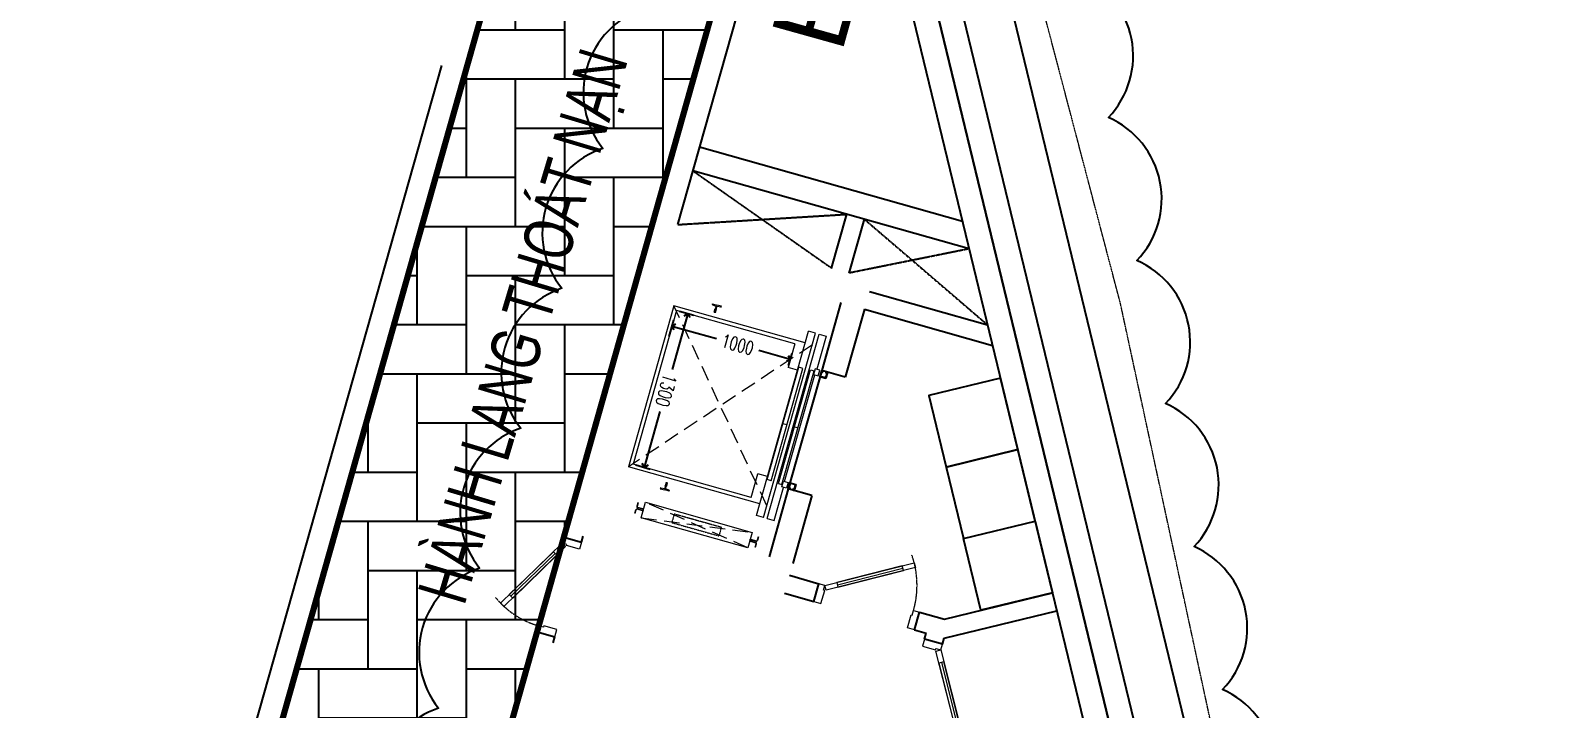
# Model space of a CAD drawing. Header units: millimetres. Extents: x -1307397 to 11565522512, y -626897 to 1138105.
# Drawn here: x -37945 to -25476, y 140480 to 145996 of the extents above; entities that cross this region are included whole.
import ezdxf
from ezdxf.enums import TextEntityAlignment as Align

# ---------------------------------------------------------------- set-up
doc = ezdxf.new("R2010")
doc.units = ezdxf.units.MM
doc.header["$MEASUREMENT"] = 0
for name, pattern in [('HIDDEN', [0.375, 0.25, -0.125]), ('Xref_NT1+NT2_MBDV Cot vach_220729$0$DASH', [0.35, 0.25, -0.1]), ('Xref_ST_MBDV Cot vach 30.7.2022$0$HIDDEN', [0.375, 0.25, -0.125]), ('Xref_ST_MBDV Cot vach 30.7.2022$0$ST_MBDV Cot vach 220803$0$HIDDEN', [0.375, 0.25, -0.125]), ('Xref_ST_MBDV Cot vach 30.7.2022$0$ST_MBDV Cot vach 220803$0$PHANTOMX2', [5, 2.5, -0.5, 0.5, -0.5, 0.5, -0.5])]:
    doc.linetypes.add(name, pattern=pattern)
for name, color, linetype in [('220403_HDN_Penthouse Plan$0$A-_FURN----_E-_N', 251, 'Continuous'), ('A-ANNO-ROOM', 50, 'Continuous'), ('A-CORE-OTLN', 160, 'Continuous'), ('KT-Net manh', 139, 'Continuous'), ('KT-Tuong', 1, 'Continuous'), ('Xref_NT1+NT2_MBDV Cot vach_220729$0$ccu12-Thay', 7, 'Continuous'), ('Xref_NT1+NT2_MBDV Cot vach_220729$0$KC-Betong', 6, 'Continuous'), ('Xref_NT1+NT2_MBDV Cot vach_220729$0$KT-Text', 7, 'Continuous'), ('Xref_ST_MBDV Cot vach 30.7.2022$0$KT-Khuat', 9, 'Xref_ST_MBDV Cot vach 30.7.2022$0$HIDDEN'), ('Xref_ST_MBDV Cot vach 30.7.2022$0$ST_MBDV Cot vach 220803$0$KT-Net manh', 139, 'Continuous')]:
    doc.layers.add(name, color=color, linetype=linetype)
for name, color, linetype, lineweight in [('CUA', 37, 'Continuous', 13), ('Xref_NT1+NT2_MBDV Cot vach_220729$0$Level 15', 7, 'Continuous', 0), ('Xref_ST_MBDV Cot vach 30.7.2022$0$ST_MBDV Cot vach 220803$0$KT-Noi that', 36, 'Continuous', 9)]:
    doc.layers.add(name, color=color, linetype=linetype, lineweight=lineweight)
doc.styles.add('220126_HDN_HBA typical plan$0$211210_HDN_HBA_TYPICAL PLAN CORE OPT 1$0$HBA-Text', font='GOTHIC.TTF')
doc.styles.add('Xref_NT1+NT2_MBDV Cot vach_220729$0$Arial', font='arial.ttf', dxfattribs={"width": 0.7})
doc.styles.add('Xref_ST_MBDV Cot vach 30.7.2022$0$ST_MBDV Cot vach 220803$0$DIM', font='vnsimli.shx', dxfattribs={"width": 0.7})
doc.dimstyles.new('Xref_ST_MBDV Cot vach 30.7.2022$0$ST_MBDV Cot vach 220803$0$CCU 1-100 A1', dxfattribs={"dimscale": 100, "dimtxt": 2.2, "dimasz": 1, "dimexe": 1, "dimexo": 0, "dimgap": 1, "dimtad": 1, "dimdec": 0, "dimdsep": 46, "dimtxsty": 'Xref_ST_MBDV Cot vach 30.7.2022$0$ST_MBDV Cot vach 220803$0$DIM', "dimblk1": 'Xref_ST_MBDV Cot vach 30.7.2022$0$ST_MBDV Cot vach 220803$0$_ARCHTICK', "dimblk2": 'Xref_ST_MBDV Cot vach 30.7.2022$0$ST_MBDV Cot vach 220803$0$_ARCHTICK', "dimsah": 1, "dimcen": 0, "dimdle": 1, "dimclrd": 256, "dimclre": 256, "dimclrt": 31, "dimadec": 0, "dimazin": 0, "dimtfac": 1, "dimtdec": 0, "dimtix": 1, "dimtmove": 2, "dimatfit": 3, "dimldrblk": 'Xref_ST_MBDV Cot vach 30.7.2022$0$ST_MBDV Cot vach 220803$0$_ARCHTICK', "dimfxl": 8, "dimtolj": 1, "dimarcsym": 0})

# ---------------------------------------------------------------- blocks, each defined once
blk = doc.blocks.new('Xref_NT1+NT2_MBDV Cot vach_220729$0$Luoi truc NT')
at = {"layer": 'Xref_NT1+NT2_MBDV Cot vach_220729$0$Level 15', "color": 152, "linetype": 'Xref_NT1+NT2_MBDV Cot vach_220729$0$DASH', "lineweight": 13, "ltscale": 10, "true_color": 0x2776bb, "elevation": 0, "flags": 128}
blk.add_lwpolyline([(1342918, 124396), (1338222, 142269), (1335872, 143081), (1326938, 136310), (1303434, 118378), (1279767, 101270, 0.684877), (1310199, -12526), (1330570, -14682), (1368999, -13468), (1371849, -9821)], format="xyb", close=True, dxfattribs=at)
blk = doc.blocks.new('*U128')
blk.add_line((-147, -33), (-623, -308))
for points in [[(-850, 150), (-790, 150), (-790, 40), (-800, 40), (-800, 0), (-850, 0)], [(0, 150), (-60, 150), (-60, 40), (-50, 40), (-50, 0), (0, 0)], [(-50, 0), (-700, -375), (-720, -340), (-70, 35)], [(-137, -50), (-157, -15), (-633, -290), (-613, -325)]]:
    blk.add_lwpolyline(points, close=True)
at = {"linetype": 'HIDDEN'}
blk.add_arc((-50, 0), 750, 180, 215.0495, dxfattribs=at)
blk = doc.blocks.new('*U129')
blk.add_line((-147, 33), (-580, 283))
for points in [[(-50, 0), (-656, 350), (-676, 315), (-70, -35)], [(-137, 50), (-157, 15), (-590, 265), (-570, 300)], [(-800, -150), (-740, -150), (-740, -40), (-750, -40), (-750, 0), (-800, 0)], [(0, -150), (-60, -150), (-60, -40), (-50, -40), (-50, 0), (0, 0)]]:
    blk.add_lwpolyline(points, close=True)
at = {"linetype": 'HIDDEN'}
blk.add_arc((-50, 0), 700, 144.9505, 180, dxfattribs=at)
blk = doc.blocks.new('*U127')
blk.add_line((-147, -33), (-580, -283))
for points in [[(-800, 150), (-740, 150), (-740, 40), (-750, 40), (-750, 0), (-800, 0)], [(0, 150), (-60, 150), (-60, 40), (-50, 40), (-50, 0), (0, 0)], [(-50, 0), (-656, -350), (-676, -315), (-70, 35)], [(-137, -50), (-157, -15), (-590, -265), (-570, -300)]]:
    blk.add_lwpolyline(points, close=True)
at = {"linetype": 'HIDDEN'}
blk.add_arc((-50, 0), 700, 180, 215.0495, dxfattribs=at)
blk = doc.blocks.new('Xref_ST_MBDV Cot vach 30.7.2022$0$ST_MBDV Cot vach 220803$0$_Open90')
at = {"color": 0, "linetype": 'ByBlock', "lineweight": -2}
for p, q in [((0, 0), (-1, 0)), ((-0.5, 0.5), (0, 0)), ((0, 0), (-0.5, -0.5))]:
    blk.add_line(p, q, dxfattribs=at)
blk = doc.blocks.new('*D44')
at = {"layer": 'Defpoints', "color": 5, "transparency": 16777216}
for p, q in [((608, 1180), (507, 1180)), ((557, 1130), (557, 913)), ((557, 230), (557, 557)), ((646, 180), (507, 180))]:
    blk.add_line(p, q, dxfattribs=at)
at = {"layer": 'Defpoints', "color": 0, "transparency": 16777216}
for p in [(557, 1180), (608, 1180, 0), (646, 180, 0)]:
    blk.add_point(p, dxfattribs=at)
at = {"layer": 'Defpoints', "color": 5, "transparency": 16777216, "xscale": 50, "yscale": 50, "zscale": 50}
for p, rotation in [((557, 1180), 90), ((557, 180), 270)]:
    blk.add_blockref('Xref_ST_MBDV Cot vach 30.7.2022$0$ST_MBDV Cot vach 220803$0$_Open90', p, dxfattribs=dict(at, rotation=rotation))
at = {"layer": 'Defpoints', "color": 5, "transparency": 16777216, "insert": (557, 735), "char_height": 110, "attachment_point": 5, "rotation": 90, "style": 'Xref_ST_MBDV Cot vach 30.7.2022$0$ST_MBDV Cot vach 220803$0$DIM'}
blk.add_mtext('\\A1;1000', dxfattribs=at)
blk = doc.blocks.new('Xref_ST_MBDV Cot vach 30.7.2022$0$ST_MBDV Cot vach 220803$0$_ARCHTICK')
at = {"color": 0, "linetype": 'ByBlock', "const_width": 0.15}
blk.add_lwpolyline([(-0.5, -0.5), (0.5, 0.5)], dxfattribs=at)
blk = doc.blocks.new('*D45')
at = {"layer": 'Defpoints', "color": 5, "transparency": 16777216}
for p, q in [((425, 205), (425, 326)), ((475, 276), (897, 276)), ((1675, 276), (1253, 276)), ((1725, 205), (1725, 326))]:
    blk.add_line(p, q, dxfattribs=at)
at = {"layer": 'Defpoints', "color": 0, "transparency": 16777216}
for p in [(1725, 276), (425, 205, 0), (1725, 205, 0)]:
    blk.add_point(p, dxfattribs=at)
at = {"layer": 'Defpoints', "color": 5, "transparency": 16777216, "xscale": 50, "yscale": 50, "zscale": 50, "rotation": 180}
blk.add_blockref('Xref_ST_MBDV Cot vach 30.7.2022$0$ST_MBDV Cot vach 220803$0$_Open90', (425, 276), dxfattribs=at)
at = {"layer": 'Defpoints', "color": 5, "transparency": 16777216, "xscale": 50, "yscale": 50, "zscale": 50}
blk.add_blockref('Xref_ST_MBDV Cot vach 30.7.2022$0$ST_MBDV Cot vach 220803$0$_Open90', (1725, 276), dxfattribs=at)
at = {"layer": 'Defpoints', "color": 5, "transparency": 16777216, "insert": (1075, 276), "char_height": 110, "attachment_point": 5, "style": 'Xref_ST_MBDV Cot vach 30.7.2022$0$ST_MBDV Cot vach 220803$0$DIM'}
blk.add_mtext('\\A1;1300', dxfattribs=at)
blk = doc.blocks.new('Xref_ST_MBDV Cot vach 30.7.2022$0$ST_MBDV Cot vach 220803$0$THANG MAY RAC 500KG')
at = {"layer": 'Xref_ST_MBDV Cot vach 30.7.2022$0$ST_MBDV Cot vach 220803$0$KT-Net manh'}
blk.add_line((575, 1450), (1575, 1450), dxfattribs=at)
at = {"layer": 'Xref_ST_MBDV Cot vach 30.7.2022$0$ST_MBDV Cot vach 220803$0$KT-Net manh', "linetype": 'Continuous', "ltscale": 2}
blk.add_line((575, 1450), (1575, 1450), dxfattribs=at)
at = {"layer": 'Xref_ST_MBDV Cot vach 30.7.2022$0$ST_MBDV Cot vach 220803$0$KT-Net manh', "ltscale": 2}
for points in [[(575, 1460), (575, 1450), (625, 1450), (625, 1500), (575, 1500), (575, 1490), (585, 1490), (585, 1491.6), (576.6, 1491.6), (576.6, 1498.4), (623.4, 1498.4), (623.4, 1451.6), (576.6, 1451.6), (576.6, 1458.4), (585, 1458.4), (585, 1460)], [(1575, 1460), (1575, 1450), (1525, 1450), (1525, 1500), (1575, 1500), (1575, 1490), (1565, 1490), (1565, 1491.6), (1573.4, 1491.6), (1573.4, 1498.4), (1526.6, 1498.4), (1526.6, 1451.6), (1573.4, 1451.6), (1573.4, 1458.4), (1565, 1458.4), (1565, 1460)]]:
    blk.add_lwpolyline(points, close=True, dxfattribs=at)
at = {"layer": 'Xref_ST_MBDV Cot vach 30.7.2022$0$ST_MBDV Cot vach 220803$0$KT-Noi that', "linetype": 'Continuous', "ltscale": 2}
for p, q in [((295, 1410, 0), (575, 1410, 0)), ((295, 1350, 0), (295, 1410, 0)), ((1555, 1391.3, 0), (595, 1391.3, 0)), ((595, 1361, 0), (595, 1391.3, 0)), ((1525, 1405, 0), (625, 1405, 0)), ((1075, 1361, 0), (1075, 1391.3, 0)), ((1555, 1361, 0), (1555, 1391.3, 0)), ((1855, 1410, 0), (1575, 1410, 0)), ((1855, 1350, 0), (1855, 1410, 0)), ((1855, 1350, 0), (295, 1350, 0)), ((1855, 1320, 0), (295, 1320, 0)), ((295, 1320, 0), (295, 1260, 0)), ((1855, 1260, 0), (295, 1260, 0)), ((394, 1260, 0), (394, 150, 0)), ((1555, 1361, 0), (595, 1361, 0)), ((1550, 1298, 0), (600, 1298, 0)), ((600, 1298, 0), (600, 1264, 0)), ((1550, 1264, 0), (600, 1264, 0)), ((625, 1260, 0), (625, 1180, 0)), ((1075, 1264, 0), (1075, 1298, 0)), ((1525, 1260, 0), (1525, 1180, 0)), ((1550, 1298, 0), (1550, 1264, 0)), ((1756, 1260, 0), (1756, 150, 0)), ((1855, 1320, 0), (1855, 1260, 0)), ((425, 1180, 0), (425, 180, 0)), ((425, 1180, 0), (625, 1180, 0)), ((1725, 1180, 0), (1525, 1180, 0)), ((1725, 1180, 0), (1725, 180, 0)), ((394, 150, 0), (1756, 150, 0)), ((425, 180, 0), (1725, 180, 0))]:
    blk.add_line(p, q, dxfattribs=at)
at = {"layer": 'Xref_ST_MBDV Cot vach 30.7.2022$0$ST_MBDV Cot vach 220803$0$KT-Noi that', "linetype": 'Xref_ST_MBDV Cot vach 30.7.2022$0$ST_MBDV Cot vach 220803$0$HIDDEN', "ltscale": 500}
for p, q in [((394, 1320, 0), (1756, 150, 0)), ((1756, 1320, 0), (394, 150, 0)), ((2126.2, 363.2), (1996.2, 1263.2)), ((2126.2, 1263.2), (1996.2, 363.2))]:
    blk.add_line(p, q, dxfattribs=at)
at = {"layer": 'Xref_ST_MBDV Cot vach 30.7.2022$0$ST_MBDV Cot vach 220803$0$KT-Noi that', "linetype": 'Continuous'}
for p, q in [((2017.7, 1323.2), (2046.8, 1323.2)), ((2017.7, 1320), (2046.8, 1320)), ((2053, 1269.4), (2053, 1313.8)), ((2056.2, 1269.4), (2056.2, 1313.8)), ((2063.2, 1266.4), (2059.2, 1266.4)), ((2063.2, 1263.2), (2059.2, 1263.2)), ((2066.2, 1269.4), (2066.2, 1313.8)), ((2069.4, 1269.4), (2069.4, 1313.8)), ((2104.7, 1323.2), (2075.6, 1323.2)), ((2104.7, 1320), (2075.6, 1320)), ((298, 522.5, 0), (293, 522.5, 0)), ((293, 522.5, 0), (293, 485, 0)), ((301, 519.5, 0), (304.1, 490.1, 0)), ((1849, 519.5, 0), (1845.9, 490.1, 0)), ((1852, 522.5, 0), (1857, 522.5, 0)), ((1857, 522.5, 0), (1857, 485, 0)), ((293, 447.5, 0), (293, 485, 0)), ((298, 447.5, 0), (293, 447.5, 0)), ((301, 450.5, 0), (304.1, 479.9, 0)), ((320.9, 487.1, 0), (307.1, 487.1, 0)), ((320.9, 482.9, 0), (307.1, 482.9, 0)), ((354, 490, 0), (325, 490, 0)), ((354, 480, 0), (325, 480, 0)), ((355, 489, 0), (355, 485, 0)), ((355, 481, 0), (355, 485, 0)), ((1795, 489, 0), (1795, 485, 0)), ((1795, 481, 0), (1795, 485, 0)), ((1796, 490, 0), (1825, 490, 0)), ((1796, 480, 0), (1825, 480, 0)), ((1829.1, 487.1, 0), (1842.9, 487.1, 0)), ((1829.1, 482.9, 0), (1842.9, 482.9, 0)), ((1849, 450.5, 0), (1845.9, 479.9, 0)), ((1852, 447.5, 0), (1857, 447.5, 0)), ((1857, 447.5, 0), (1857, 485, 0)), ((2017.7, 306.4), (2046.8, 306.4)), ((2017.7, 306.4), (2017.7, 303.2)), ((2017.7, 303.2), (2046.8, 303.2)), ((2053, 357), (2053, 312.6)), ((2056.2, 357), (2056.2, 312.6)), ((2063.2, 363.2), (2059.2, 363.2)), ((2063.2, 360), (2059.2, 360)), ((2066.2, 357), (2066.2, 312.6)), ((2069.4, 357), (2069.4, 312.6)), ((2104.7, 306.4), (2075.6, 306.4)), ((2104.7, 303.2), (2075.6, 303.2)), ((2104.7, 306.4), (2104.7, 303.2))]:
    blk.add_line(p, q, dxfattribs=at)
at = {"layer": 'Xref_ST_MBDV Cot vach 30.7.2022$0$ST_MBDV Cot vach 220803$0$KT-Noi that', "linetype": 'Continuous', "ltscale": 2, "elevation": 0}
for points in [[(575, 1435), (575, 1395), (625, 1395), (625, 1435)], [(1575, 1435), (1575, 1395), (1525, 1395), (1525, 1435)]]:
    blk.add_lwpolyline(points, close=True, dxfattribs=at)
at = {"layer": 'Xref_ST_MBDV Cot vach 30.7.2022$0$ST_MBDV Cot vach 220803$0$KT-Noi that', "linetype": 'Continuous', "ltscale": 2}
blk.add_lwpolyline([(2126.2, 363.2), (1996.2, 363.2), (1996.2, 1263.2), (2126.2, 1263.2)], close=True, dxfattribs=at)
at = {"layer": 'Xref_ST_MBDV Cot vach 30.7.2022$0$ST_MBDV Cot vach 220803$0$KT-Noi that', "linetype": 'Xref_ST_MBDV Cot vach 30.7.2022$0$ST_MBDV Cot vach 220803$0$PHANTOMX2'}
blk.add_lwpolyline([(2097.2, 613.2), (2097.2, 1013.2), (2025.2, 1013.2), (2025.2, 613.2)], close=True, dxfattribs=at)
at = {"layer": 'Xref_ST_MBDV Cot vach 30.7.2022$0$ST_MBDV Cot vach 220803$0$KT-Noi that', "linetype": 'Continuous'}
for centre, radius, start, end in [((2046.8, 1313.8), 9.4, 0, 90), ((2046.8, 1313.8), 6.2, 0, 90), ((2059.2, 1269.4), 6.2, 180, 270), ((2059.2, 1269.4), 3, 180, 270), ((2063.2, 1269.4), 6.2, 270, 0), ((2063.2, 1269.4), 3, 270, 0), ((2075.6, 1313.8), 9.4, 90, 180), ((2075.6, 1313.8), 6.2, 90, 180), ((298, 519.5, 0), 3, 0, 90), ((1852, 519.5, 0), 3, 90, 180), ((298, 450.5, 0), 3, 270, 0), ((307.1, 490.1, 0), 3, 180, 270), ((307.1, 479.9, 0), 3, 90, 180), ((320.3, 492.3, 0), 5.25, 276.68272, 334.33028), ((320.3, 477.7, 0), 5.25, 25.66972, 83.31728), ((354, 489, 0), 1, 0, 90), ((354, 481, 0), 1, 270, 0), ((1796, 489, 0), 1, 90, 180), ((1796, 481, 0), 1, 180, 270), ((1829.7, 492.3, 0), 5.25, 205.66972, 263.31728), ((1829.7, 477.7, 0), 5.25, 96.68272, 154.33028), ((1842.9, 490.1, 0), 3, 270, 0), ((1842.9, 479.9, 0), 3, 0, 90), ((1852, 450.5, 0), 3, 180, 270), ((2046.8, 312.6), 9.4, 270, 0), ((2046.8, 312.6), 6.2, 270, 0), ((2059.2, 357), 6.2, 90, 180), ((2059.2, 357), 3, 90, 180), ((2063.2, 357), 6.2, 0, 90), ((2063.2, 357), 3, 0, 90), ((2075.6, 312.6), 9.4, 180, 270), ((2075.6, 312.6), 6.2, 180, 270)]:
    blk.add_arc(centre, radius, start, end, dxfattribs=at)
at = {"layer": 'Defpoints', "color": 5}
for base, p1, p2, angle, picture, middle in [((556.9, 1180), (645.5, 180, 0), (608.5, 1180, 0), 90, '*D44', (556.9, 735)), ((1725, 275.7), (425, 204.6, 0), (1725, 204.6, 0), 180, '*D45', (1075, 275.7))]:
    dim = blk.add_linear_dim(base=base, p1=p1, p2=p2, angle=angle, dimstyle='Xref_ST_MBDV Cot vach 30.7.2022$0$ST_MBDV Cot vach 220803$0$CCU 1-100 A1', override={"dimscale": 50, "dimblk1": 'Xref_ST_MBDV Cot vach 30.7.2022$0$ST_MBDV Cot vach 220803$0$_Open90', "dimblk2": 'Xref_ST_MBDV Cot vach 30.7.2022$0$ST_MBDV Cot vach 220803$0$_Open90', "dimclrd": 5, "dimclre": 5, "dimclrt": 5, "dimlwd": 65535, "dimlwe": 65535}, dxfattribs=at)
    dim.commit()
    dim.dimension.update_dxf_attribs({"geometry": picture, "text_midpoint": middle, "dimtype": 128})
blk = doc.blocks.new('A$C300D0CFC')
at = {"layer": '220403_HDN_Penthouse Plan$0$A-_FURN----_E-_N', "extrusion": (-1.55201e-05, -8.32839e-06, 1), "elevation": 0.2}
for points in [[(-1712.5, -23825.1), (-1129.3, -23683.9), (-1270.5, -23100.7), (-1853.7, -23241.9)], [(-1571.3, -24408.2), (-988.1, -24267), (-1129.3, -23683.9), (-1712.5, -23825.1)], [(-846.9, -24850.1), (-1430.1, -24991.4), (-1571.3, -24408.2), (-988.1, -24267)]]:
    blk.add_lwpolyline(points, close=True, dxfattribs=at)
at = {"layer": 'A-CORE-OTLN'}
for p, q in [((-2533.7, -17034.3, 0), (737.8, -30544.7, 0)), ((-2646.3, -17419.3, 0), (339.9, -29751.4, 0))]:
    blk.add_line(p, q, dxfattribs=at)
at = {"layer": 'KT-Tuong'}
for p, q in [((-4114.8, -21894), (-3386.5, -19316.6)), ((-3895.2, -21852.1), (-3194.1, -19371)), ((-1579.1, -21826.4, 0), (-3717.1, -21222.3, 0)), ((-1525.1, -22049.5, 0), (-3771.5, -21414.8, 0)), ((-2644.2, -22205.6), (-2520.6, -21768.2)), ((-2499.8, -22246.4), (-2376.2, -21809)), ((-2334.5, -22397), (-1375.3, -22668.1, 0)), ((-2567.8, -22487, 0), (-2724.2, -23040.3, 0)), ((-2375.3, -22541.4, 0), (-2531.7, -23094.7, 0)), ((-2375.3, -22541.4), (-1334.8, -22835.4, 0)), ((-2531.7, -23094.7, 0), (-2724.2, -23040.3, 0)), ((-2996.1, -24002.6, 0), (-3152.4, -24556, 0)), ((-2803.6, -24057, 0), (-2996.1, -24002.6, 0)), ((-2803.6, -24057, 0), (-2960, -24610.4, 0)), ((-4821.8, -24396), (-4808.2, -24347.9)), ((-4821.8, -24396), (-4677.5, -24436.8)), ((-4677.5, -24436.8), (-4663.9, -24388.7)), ((-2987.2, -24706.6), (-2746.6, -24774.6)), ((-2787.4, -24918.9), (-2746.6, -24774.6)), ((-3027.9, -24850.9), (-2787.4, -24918.9)), ((-1725.9, -25063), (-846.9, -24850.1)), ((-1969.4, -25150.1), (-1928.6, -25005.7)), ((-1928.6, -25005.7), (-1725.9, -25063)), ((-1728.8, -25218), (-811.6, -24995.9)), ((-5053, -25214), (-5039.4, -25165.8)), ((-5039.4, -25165.8), (-4895, -25206.6)), ((-1969.4, -25150.1), (-1873.2, -25177.2)), ((-1886.8, -25225.4), (-1873.2, -25177.2)), ((-4908.6, -25254.8), (-4895, -25206.6)), ((-1742.4, -25266.1), (-1886.8, -25225.4)), ((-1742.4, -25266.1), (-1728.8, -25218))]:
    blk.add_line(p, q, dxfattribs=at)
at = {"layer": 'Xref_ST_MBDV Cot vach 30.7.2022$0$KT-Khuat', "linetype": 'Xref_ST_MBDV Cot vach 30.7.2022$0$HIDDEN', "ltscale": 5}
for p, q in [((-3771.5, -21414.8, 0), (-2644.2, -22205.6)), ((-3895.2, -21852.1, 0), (-2520.6, -21768.2)), ((-2376.2, -21809), (-1375.3, -22668.1, 0)), ((-1525.1, -22049.5, 0), (-2499.8, -22246.4))]:
    blk.add_line(p, q, dxfattribs=at)
at = {"layer": 'CUA', "extrusion": (-5.16527e-05, 1.45956e-05, 1)}
for name, p, rotation in [('*U129', (-4821.8, -24396, -0.1), 74.2212204308315), ('*U127', (-1742.4, -25266.1, -0.3), 74.22122043083151)]:
    blk.add_blockref(name, p, dxfattribs=dict(at, rotation=rotation))
at = {"layer": 'CUA', "extrusion": (-1.45956e-05, -5.16527e-05, 1), "rotation": 164.2212203876361}
blk.add_blockref('*U128', (-2746.6, -24774.6, 1.3), dxfattribs=at)
at = {"layer": 'Xref_ST_MBDV Cot vach 30.7.2022$0$ST_MBDV Cot vach 220803$0$KT-Noi that', "extrusion": (3.46031e-09, -9.66529e-09, 1), "rotation": 254.221310481369}
blk.add_blockref('Xref_ST_MBDV Cot vach 30.7.2022$0$ST_MBDV Cot vach 220803$0$THANG MAY RAC 500KG', (-3963.2, -22092.7, 0), dxfattribs=at)
at = {"layer": 'A-ANNO-ROOM', "extrusion": (1.04121e-06, -2.94176e-07, 1), "insert": (-2936.4, -19572.2, 0), "char_height": 600, "attachment_point": 2, "text_direction": (0.26887, 0.963176, 0), "style": '220126_HDN_HBA typical plan$0$211210_HDN_HBA_TYPICAL PLAN CORE OPT 1$0$HBA-Text'}
blk.add_mtext_dynamic_manual_height_columns('{\\C2;ELV}', width=2474.583, gutter_width=6.25, heights=[0], dxfattribs=at)

msp = doc.modelspace()

# ---------------------------------------------------------------- hatches: boundary and pattern name
at = {"layer": 'KT-Net manh'}
h = msp.add_hatch(dxfattribs=at)
h.set_pattern_fill('AR-PARQ1', color=256, scale=100)
edge = h.paths.add_edge_path()
edge.add_line((-31404.8, 149687.2), (-38329.3, 151641.3))
edge.add_line((-38329.3, 151641.3), (-41622.5, 139986.9))
edge.add_line((-41622.5, 139986.9), (-42221, 137868.9))
edge.add_line((-42221, 137868.9), (-45113.2, 127633.8))
edge.add_line((-45113.2, 127633.8), (-45113.2, 127633.8))
edge.add_line((-45113.2, 127633.8), (-50995.8, 106815.8))
edge.add_line((-50995.8, 106815.8), (-47483.3, 105823.2))
edge.add_line((-47483.3, 105823.2), (-47809.6, 104668.5))
edge.add_line((-47809.6, 104668.5), (-56420.5, 107101.7))
edge.add_line((-56420.5, 107101.7), (-55897.8, 108951.4))
edge.add_line((-55897.8, 108951.4), (-56119.1, 109568.5))
edge.add_line((-56119.1, 109568.5), (-50885.5, 128236))
edge.add_line((-50885.5, 128236), (-50871, 128232))
edge.add_line((-50871, 128232), (-42858.6, 156547.7))
edge.add_line((-42858.6, 156547.7), (-42883.4, 156554.6))
edge.add_line((-42883.4, 156554.6), (-42808.5, 156743.6))
edge.add_arc((-37689.7, 154224.4), 5705.1, 23.03514, 153.79635, ccw=False)
edge.add_line((-32439.5, 156456.8), (-31068.7, 150848.6))
edge.add_line((-31068.7, 150848.6), (-30742.2, 149499.9))
edge.add_line((-30742.2, 149499.9), (-31404.8, 149687.2))
h.paths.add_polyline_path([(-43524.2, 148702.4), (-40638, 147886.7), (-40760.4, 147453.8), (-43646.6, 148269.4)], flags=16)
h.paths.add_polyline_path([(-46678.6, 137539.5), (-43792.3, 136723.8), (-43914.7, 136290.9), (-46800.9, 137106.5)], flags=16)
h.paths.add_polyline_path([(-49044.3, 129167.3), (-46158.1, 128351.7), (-46280.4, 127918.7), (-49166.7, 128734.3)], flags=16)
h.paths.add_polyline_path([(-51410, 120795.2), (-48523.8, 119979.5), (-48646.2, 119546.6), (-51532.4, 120362.1)], flags=16)
h.paths.add_polyline_path([(-53775.8, 112423), (-50889.6, 111607.3), (-51011.9, 111174.4), (-53898.1, 111990)], flags=16)
at = {"layer": 'KT-Net manh', "transparency": 33554618}
h = msp.add_hatch(dxfattribs=at)
h.set_pattern_fill('AR-HBONE', color=256, scale=100, angle=45)
h.paths.add_polyline_path([(-33143.9, 150133.7), (-31415.3, 149631.3), (-35307, 135858.7), (-37039.3, 136348.2)])

# ---------------------------------------------------------------- linework, layer by layer
at = {"layer": 'Defpoints', "elevation": 0}
for points in [[(-28016.3, 139468.3, 0.5205671), (-28248.4, 140632.4, 0.5205671), (-28480.4, 141796.6, 0.5205671), (-28712.5, 142960.7, 0.5205671), (-28944.6, 144124.9, 0.5205671), (-29176.7, 145289, 0.5205671), (-29408.8, 146453.1, 0.5205671)], [(-32955.9, 146177.2, 0.5205671), (-33290, 145038.1, 0.5205671), (-33624.2, 143899.1, 0.5205671), (-33958.4, 142760.1, 0.5205671), (-34292.6, 141621, 0.5205671), (-34626.7, 140482, 0.5205671), (-34960.9, 139342.9, 0.5205671)]]:
    msp.add_lwpolyline(points, format="xyb", dxfattribs=at)
at = {"layer": 'KT-Net manh', "color": 2, "linetype": 'HIDDEN', "ltscale": 10, "const_width": 50}
msp.add_lwpolyline([(-33143.9, 150133.7), (-31415.3, 149631.3), (-35307, 135858.7), (-37039.3, 136348.2)], close=True, dxfattribs=at)
at = {"layer": 'KT-Tuong'}
for p, q in [((-37039.3, 136348.2), (-33143.9, 150133.7)), ((-37286.1, 136210.1), (-34600.8, 145713.3))]:
    msp.add_line(p, q, dxfattribs=at)
at = {"layer": 'Xref_NT1+NT2_MBDV Cot vach_220729$0$ccu12-Thay'}
for p, q in [((-26855.1, 133348.3), (-32343.2, 156013, 0)), ((-27260.5, 133323), (-32727.9, 155902, 0))]:
    msp.add_line(p, q, dxfattribs=at)
at = {"layer": 'Xref_NT1+NT2_MBDV Cot vach_220729$0$ccu12-Thay', "elevation": 0}
msp.add_lwpolyline([(-41014.8, 85871.8), (-27947.3, 132116.7, 0.0246876), (-27655.3, 133393.1, 0.0868938), (-27653.5, 134120), (-28143.8, 136121), (-32861.9, 155605.6, 0.771545), (-41527.2, 155769.7), (-55361.5, 106818)], format="xyb", dxfattribs=at)

# ---------------------------------------------------------------- block references
at = {"layer": 'KT-Net manh'}
msp.add_blockref('A$C300D0CFC', (-28785.7, 166269.5), dxfattribs=at)
at = {"layer": 'Xref_NT1+NT2_MBDV Cot vach_220729$0$KC-Betong'}
msp.add_blockref('Xref_NT1+NT2_MBDV Cot vach_220729$0$Luoi truc NT', (-1371996.4, 19375.9), dxfattribs=at)

# ---------------------------------------------------------------- texts
at = {"layer": 'Xref_NT1+NT2_MBDV Cot vach_220729$0$KT-Text', "extrusion": (-1.84946e-07, -1.25405e-07, 1), "style": 'Xref_NT1+NT2_MBDV Cot vach_220729$0$Arial', "oblique": 360, "width": 0.7}
msp.add_text('HÀNH LANG THOÁT NẠN', height=400, rotation=73.31629, dxfattribs=at).set_placement((-33750.6, 143534.1, 0), align=Align.CENTER)

doc.saveas('drawing.dxf')
